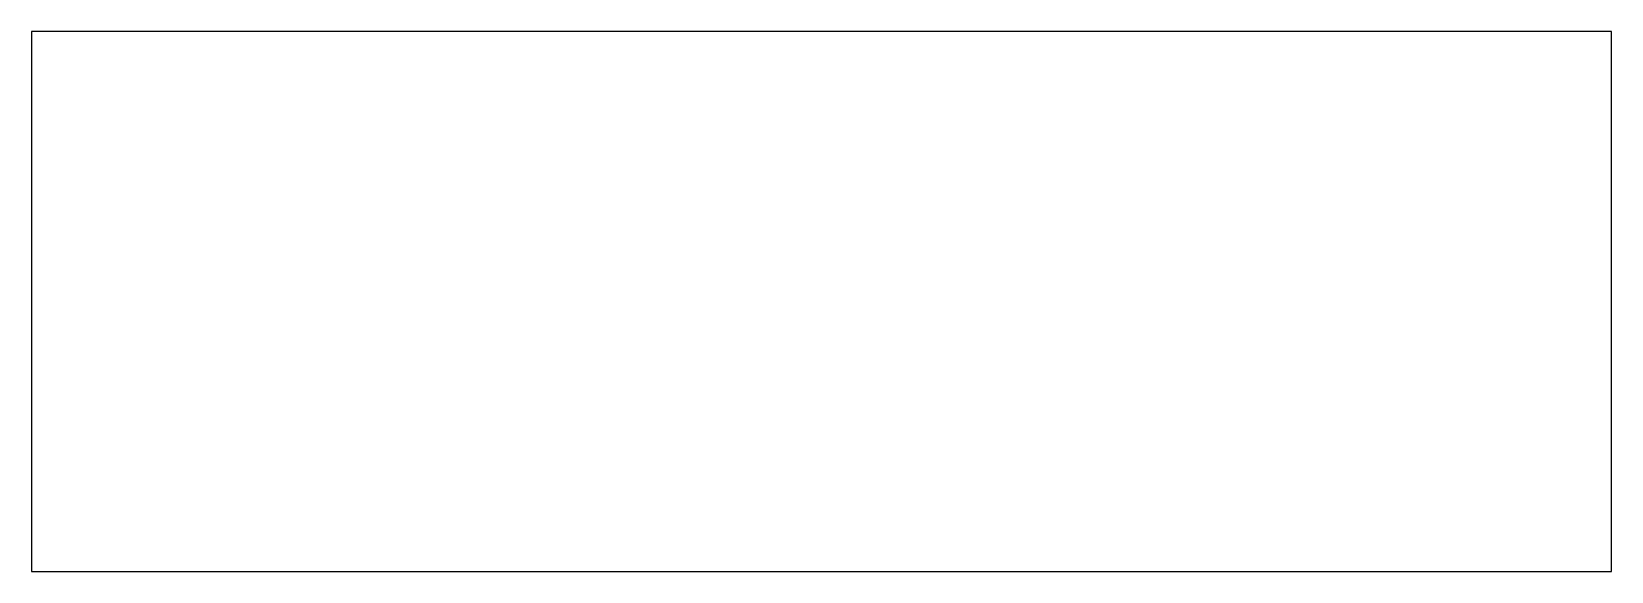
# Model space of a CAD drawing. Extents: x -203 to -83, y 135 to 176.
import ezdxf

# ---------------------------------------------------------------- set-up
doc = ezdxf.new("R2010")
doc.units = 0
doc.layers.add('Body003', color=7, linetype='CONTINUOUS')

msp = doc.modelspace()

# ---------------------------------------------------------------- linework, layer by layer
at = {"layer": 'Body003'}
for p, q in [((-202.617, 175.877), (-202.617, 175.877, 3)), ((-82.6169, 175.877), (-202.617, 175.877)), ((-82.6169, 175.877, 3), (-202.617, 175.877, 3)), ((-202.617, 175.877), (-202.617, 175.877, 3)), ((-202.617, 175.877), (-202.617, 134.877)), ((-202.617, 175.877, 3), (-202.617, 134.877, 3)), ((-82.6169, 175.877), (-202.617, 175.877)), ((-202.617, 175.877), (-202.617, 134.877)), ((-82.6169, 175.877, 3), (-202.617, 175.877, 3)), ((-202.617, 175.877, 3), (-202.617, 134.877, 3)), ((-82.6169, 175.877), (-82.6169, 175.877, 3)), ((-82.6169, 134.877), (-82.6169, 175.877)), ((-82.6169, 134.877, 3), (-82.6169, 175.877, 3)), ((-82.6169, 175.877), (-82.6169, 175.877, 3)), ((-82.6169, 134.877), (-82.6169, 175.877)), ((-82.6169, 134.877, 3), (-82.6169, 175.877, 3)), ((-202.617, 134.877), (-202.617, 134.877, 3)), ((-202.617, 134.877), (-82.6169, 134.877)), ((-202.617, 134.877, 3), (-82.6169, 134.877, 3)), ((-202.617, 134.877), (-202.617, 134.877, 3)), ((-202.617, 134.877), (-82.6169, 134.877)), ((-202.617, 134.877, 3), (-82.6169, 134.877, 3)), ((-82.6169, 134.877), (-82.6169, 134.877, 3)), ((-82.6169, 134.877), (-82.6169, 134.877, 3))]:
    msp.add_line(p, q, dxfattribs=at)

doc.saveas('drawing.dxf')
